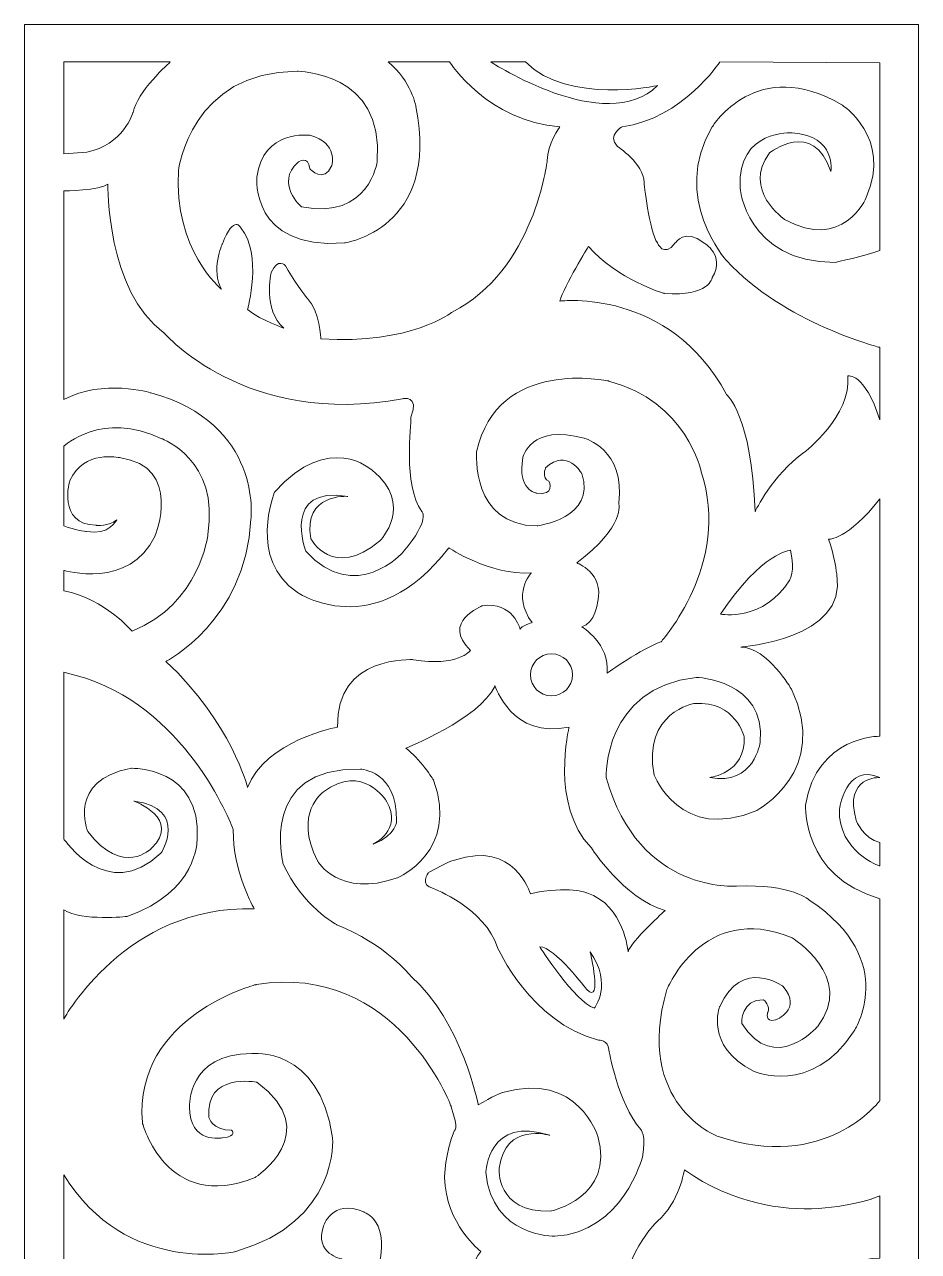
# Model space of a CAD drawing. Header units: centimetres. Extents: x -27.6 to -17.7, y -1.7 to 9.5.
# Drawn here: x -22.41 to -17.7, y 3.05 to 9.5 of the extents above; entities that cross this region are included whole.
import ezdxf

# ---------------------------------------------------------------- set-up
doc = ezdxf.new("R2010")
doc.units = ezdxf.units.CM
doc.header["$MEASUREMENT"] = 0
doc.layers.add('layer 1', color=7, linetype='Continuous')

msp = doc.modelspace()

# ---------------------------------------------------------------- linework, layer by layer
at = {"layer": 'layer 1', "color": 7, "lineweight": 9}
for points, knots in [([(-22.40788, 9.5), (-22.40788, 9.5), (-17.70496, 9.5), (-17.70496, 9.5), (-17.70496, 9.5), (-17.70496, 9.5), (-17.70496, -1.68192), (-17.70496, -1.68192), (-17.70496, -1.68192), (-17.70496, -1.68192), (-17.74603, -1.68192), (-17.74603, -1.68192), (-17.74603, -1.68192), (-17.74603, -1.68192), (-17.90868, -1.68192), (-17.90868, -1.68192), (-17.90868, -1.68192), (-17.90868, -1.68192), (-20.8532, -1.68192), (-20.8532, -1.68192), (-20.8532, -1.68192), (-20.8532, -1.68192), (-22.31623, -1.68192), (-22.31623, -1.68192), (-22.31623, -1.68192), (-22.31623, -1.68192), (-22.40788, -1.68192), (-22.40788, -1.68192), (-22.40788, -1.68192), (-22.40788, -1.68192), (-22.40788, 9.5), (-22.40788, 9.5)], [0, 0, 0, 0, 0.1111111, 0.1111111, 0.1111111, 0.1111111, 0.2222222, 0.2222222, 0.2222222, 0.2222222, 0.3333333, 0.3333333, 0.3333333, 0.3333333, 0.4444444, 0.4444444, 0.4444444, 0.4444444, 0.5555556, 0.5555556, 0.5555556, 0.5555556, 0.6666667, 0.6666667, 0.6666667, 0.6666667, 0.7777778, 0.7777778, 0.7777778, 0.7777778, 1, 1, 1, 1]), ([(-22.20152, 9.30294), (-22.20152, 9.30294), (-22.20152, 9.30294), (-22.20152, 9.30294), (-22.20152, 9.30294), (-22.20152, 9.30294), (-21.64177, 9.30294), (-21.64177, 9.30294), (-21.64177, 9.30294), (-21.64177, 9.30294), (-21.8189, 9.14352), (-21.83662, 9.03724), (-21.83662, 9.03724), (-21.83662, 9.03724), (-21.88976, 8.86453), (-22.08017, 8.82911), (-22.08017, 8.82911), (-22.08017, 8.82911), (-22.20152, 8.82025), (-22.20152, 8.82025), (-22.20152, 8.82025), (-22.20152, 8.82025), (-22.20152, 9.30294), (-22.20152, 9.30294)], [0, 0, 0, 0, 0.1428571, 0.1428571, 0.1428571, 0.1428571, 0.2857143, 0.2857143, 0.2857143, 0.2857143, 0.4285714, 0.4285714, 0.4285714, 0.4285714, 0.5714286, 0.5714286, 0.5714286, 0.5714286, 0.7142857, 0.7142857, 0.7142857, 0.7142857, 1, 1, 1, 1]), ([(-20.17156, 9.30294), (-20.17156, 9.30294), (-20.17156, 9.30294), (-20.17156, 9.30294), (-20.17156, 9.30294), (-20.17156, 9.30294), (-19.96786, 8.98853), (-19.59145, 8.96196), (-19.59145, 8.96196), (-19.59145, 8.96196), (-19.65787, 8.86897), (-19.65787, 8.78481), (-19.65787, 8.78481), (-19.65787, 8.78481), (-19.72429, 8.20471), (-20.15827, 7.98772), (-20.15827, 7.98772), (-20.15827, 7.98772), (-20.37526, 7.81502), (-20.8491, 7.84601), (-20.8491, 7.84601), (-20.8491, 7.84601), (-20.85352, 7.99215), (-20.91995, 8.05857), (-20.91995, 8.05857), (-20.91995, 8.05857), (-21.00408, 8.16928), (-21.0351, 8.23127), (-21.0351, 8.23127), (-21.0351, 8.23127), (-21.07494, 8.27556), (-21.11038, 8.19586), (-21.11038, 8.19586), (-21.11038, 8.19586), (-21.15465, 7.99658), (-21.04394, 7.90357), (-21.04394, 7.90357), (-21.04394, 7.90357), (-21.15465, 7.939), (-21.23436, 8.00101), (-21.23436, 8.00101), (-21.23436, 8.00101), (-21.15465, 8.29328), (-21.26979, 8.43055), (-21.26979, 8.43055), (-21.26979, 8.43055), (-21.30521, 8.50584), (-21.36722, 8.34643), (-21.36722, 8.34643), (-21.36722, 8.34643), (-21.42921, 8.20471), (-21.37163, 8.10729), (-21.37163, 8.10729), (-21.37163, 8.10729), (-21.62406, 8.31098), (-21.59748, 8.73612), (-21.59748, 8.73612), (-21.59748, 8.73612), (-21.53106, 9.25422), (-20.97309, 9.25422), (-20.97309, 9.25422), (-20.97309, 9.25422), (-20.51255, 9.25422), (-20.5524, 8.7804), (-20.5524, 8.7804), (-20.5524, 8.7804), (-20.59224, 8.47041), (-20.95095, 8.54126), (-20.95095, 8.54126), (-20.95095, 8.54126), (-21.09266, 8.66526), (-20.96865, 8.77597), (-20.96865, 8.77597), (-20.96865, 8.77597), (-20.91552, 8.81583), (-20.90667, 8.74055), (-20.90667, 8.74055), (-20.90667, 8.74055), (-20.83138, 8.66083), (-20.79152, 8.75825), (-20.79152, 8.75825), (-20.79152, 8.75825), (-20.7561, 8.87782), (-20.90667, 8.91768), (-20.90667, 8.91768), (-20.90667, 8.91768), (-21.15465, 8.94867), (-21.18564, 8.69626), (-21.18564, 8.69626), (-21.18564, 8.69626), (-21.22109, 8.31541), (-20.7251, 8.35084), (-20.7251, 8.35084), (-20.7251, 8.35084), (-20.22026, 8.42169), (-20.34869, 9.06824), (-20.34869, 9.06824), (-20.34869, 9.06824), (-20.37083, 9.20108), (-20.49483, 9.30294), (-20.49483, 9.30294), (-20.49483, 9.30294), (-20.17156, 9.30294), (-20.17156, 9.30294)], [0, 0, 0, 0, 0.037037, 0.037037, 0.037037, 0.037037, 0.0740741, 0.0740741, 0.0740741, 0.0740741, 0.1111111, 0.1111111, 0.1111111, 0.1111111, 0.1481481, 0.1481481, 0.1481481, 0.1481481, 0.1851852, 0.1851852, 0.1851852, 0.1851852, 0.2222222, 0.2222222, 0.2222222, 0.2222222, 0.2592593, 0.2592593, 0.2592593, 0.2592593, 0.2962963, 0.2962963, 0.2962963, 0.2962963, 0.3333333, 0.3333333, 0.3333333, 0.3333333, 0.3703704, 0.3703704, 0.3703704, 0.3703704, 0.4074074, 0.4074074, 0.4074074, 0.4074074, 0.4444444, 0.4444444, 0.4444444, 0.4444444, 0.4814815, 0.4814815, 0.4814815, 0.4814815, 0.5185185, 0.5185185, 0.5185185, 0.5185185, 0.5555556, 0.5555556, 0.5555556, 0.5555556, 0.5925926, 0.5925926, 0.5925926, 0.5925926, 0.6296296, 0.6296296, 0.6296296, 0.6296296, 0.6666667, 0.6666667, 0.6666667, 0.6666667, 0.7037037, 0.7037037, 0.7037037, 0.7037037, 0.7407407, 0.7407407, 0.7407407, 0.7407407, 0.7777778, 0.7777778, 0.7777778, 0.7777778, 0.8148148, 0.8148148, 0.8148148, 0.8148148, 0.8518519, 0.8518519, 0.8518519, 0.8518519, 0.8888889, 0.8888889, 0.8888889, 0.8888889, 0.9259259, 0.9259259, 0.9259259, 0.9259259, 1, 1, 1, 1]), ([(-19.95457, 9.30294), (-19.95457, 9.30294), (-19.95457, 9.30294), (-19.95457, 9.30294), (-19.95457, 9.30294), (-19.95457, 9.30294), (-19.35231, 8.90882), (-19.07776, 9.17894), (-19.07776, 9.17894), (-19.07776, 9.17894), (-19.54273, 9.07708), (-19.77301, 9.30294), (-19.77301, 9.30294), (-19.77301, 9.30294), (-19.95457, 9.30294), (-19.95457, 9.30294)], [0, 0, 0, 0, 0.2, 0.2, 0.2, 0.2, 0.4, 0.4, 0.4, 0.4, 0.6, 0.6, 0.6, 0.6, 1, 1, 1, 1]), ([(-19.59145, 8.04529), (-19.59145, 8.04529), (-19.59145, 8.04529), (-19.59145, 8.04529), (-19.59145, 8.04529), (-19.59145, 8.04529), (-19.01576, 8.11615), (-18.71465, 7.55374), (-18.71465, 7.55374), (-18.71465, 7.55374), (-18.58179, 7.44303), (-18.56409, 6.93821), (-18.56409, 6.93821), (-18.56409, 6.93821), (-18.47108, 7.13304), (-18.30722, 7.24818), (-18.30722, 7.24818), (-18.30722, 7.24818), (-18.05481, 7.44303), (-18.07697, 7.65116), (-18.07697, 7.65116), (-18.07697, 7.65116), (-17.98839, 7.67331), (-17.90868, 7.4209), (-17.90868, 7.4209), (-17.90868, 7.4209), (-17.90868, 7.80173), (-17.90868, 7.80173), (-17.90868, 7.80173), (-17.90868, 7.80173), (-18.41352, 7.93016), (-18.71465, 8.25785), (-18.71465, 8.25785), (-18.71465, 8.25785), (-19.01133, 8.58998), (-18.78993, 8.96196), (-18.78993, 8.96196), (-18.78993, 8.96196), (-18.55523, 9.34279), (-18.10796, 9.07708), (-18.10796, 9.07708), (-18.10796, 9.07708), (-17.84226, 8.90882), (-17.97953, 8.58998), (-17.97953, 8.58998), (-17.97953, 8.58998), (-18.10353, 8.30212), (-18.40909, 8.47484), (-18.40909, 8.47484), (-18.40909, 8.47484), (-18.63494, 8.62983), (-18.4888, 8.82467), (-18.4888, 8.82467), (-18.4888, 8.82467), (-18.25852, 9.00624), (-18.16552, 8.72725), (-18.16552, 8.72725), (-18.16552, 8.72725), (-18.13452, 8.91325), (-18.36923, 8.93096), (-18.36923, 8.93096), (-18.36923, 8.93096), (-18.65707, 8.94867), (-18.64379, 8.64311), (-18.64379, 8.64311), (-18.64379, 8.64311), (-18.61279, 8.24899), (-18.14339, 8.24899), (-18.14339, 8.24899), (-18.14339, 8.24899), (-17.97953, 8.28442), (-17.90868, 8.31098), (-17.90868, 8.31098), (-17.90868, 8.31098), (-17.90868, 9.29851), (-17.90868, 9.29851), (-17.90868, 9.29851), (-17.90868, 9.29851), (-18.75006, 9.30294), (-18.75006, 9.30294), (-18.75006, 9.30294), (-18.75006, 9.30294), (-18.94491, 9.00624), (-19.26375, 8.96196), (-19.26375, 8.96196), (-19.26375, 8.96196), (-19.34346, 8.91768), (-19.29032, 8.86011), (-19.29032, 8.86011), (-19.29032, 8.86011), (-19.14861, 8.76711), (-19.14861, 8.66969), (-19.14861, 8.66969), (-19.14861, 8.66969), (-19.12204, 8.41285), (-19.07776, 8.35084), (-19.07776, 8.35084), (-19.07776, 8.35084), (-19.04677, 8.27113), (-18.98477, 8.35084), (-18.98477, 8.35084), (-18.98477, 8.35084), (-18.93163, 8.43055), (-18.8342, 8.35084), (-18.8342, 8.35084), (-18.8342, 8.35084), (-18.71906, 8.28885), (-18.78993, 8.16928), (-18.78993, 8.16928), (-18.78993, 8.16928), (-18.80321, 8.06743), (-19.04234, 8.08515), (-19.04234, 8.08515), (-19.04234, 8.08515), (-19.29475, 8.16042), (-19.44089, 8.33314), (-19.44089, 8.33314), (-19.44089, 8.33314), (-19.5693, 8.12499), (-19.59145, 8.04529)], [0, 0, 0, 0, 0.0322581, 0.0322581, 0.0322581, 0.0322581, 0.0645161, 0.0645161, 0.0645161, 0.0645161, 0.0967742, 0.0967742, 0.0967742, 0.0967742, 0.1290323, 0.1290323, 0.1290323, 0.1290323, 0.1612903, 0.1612903, 0.1612903, 0.1612903, 0.1935484, 0.1935484, 0.1935484, 0.1935484, 0.2258065, 0.2258065, 0.2258065, 0.2258065, 0.2580645, 0.2580645, 0.2580645, 0.2580645, 0.2903226, 0.2903226, 0.2903226, 0.2903226, 0.3225806, 0.3225806, 0.3225806, 0.3225806, 0.3548387, 0.3548387, 0.3548387, 0.3548387, 0.3870968, 0.3870968, 0.3870968, 0.3870968, 0.4193548, 0.4193548, 0.4193548, 0.4193548, 0.4516129, 0.4516129, 0.4516129, 0.4516129, 0.483871, 0.483871, 0.483871, 0.483871, 0.516129, 0.516129, 0.516129, 0.516129, 0.5483871, 0.5483871, 0.5483871, 0.5483871, 0.5806452, 0.5806452, 0.5806452, 0.5806452, 0.6129032, 0.6129032, 0.6129032, 0.6129032, 0.6451613, 0.6451613, 0.6451613, 0.6451613, 0.6774194, 0.6774194, 0.6774194, 0.6774194, 0.7096774, 0.7096774, 0.7096774, 0.7096774, 0.7419355, 0.7419355, 0.7419355, 0.7419355, 0.7741935, 0.7741935, 0.7741935, 0.7741935, 0.8064516, 0.8064516, 0.8064516, 0.8064516, 0.8387097, 0.8387097, 0.8387097, 0.8387097, 0.8709677, 0.8709677, 0.8709677, 0.8709677, 0.9032258, 0.9032258, 0.9032258, 0.9032258, 0.9354839, 0.9354839, 0.9354839, 0.9354839, 1, 1, 1, 1]), ([(-22.20152, 8.6254), (-22.20152, 8.6254), (-22.20152, 8.6254), (-22.20152, 8.6254), (-22.20152, 8.6254), (-22.20152, 8.6254), (-22.00932, 8.6254), (-21.96947, 8.66083), (-21.96947, 8.66083), (-21.96947, 8.66083), (-21.97833, 8.09843), (-21.67276, 7.87701), (-21.67276, 7.87701), (-21.67276, 7.87701), (-21.24322, 7.37659), (-20.41954, 7.53159), (-20.41954, 7.53159), (-20.41954, 7.53159), (-20.32656, 7.55374), (-20.37526, 7.43417), (-20.37526, 7.43417), (-20.37083, 7.39432), (-20.41954, 7.07991), (-20.31769, 6.93821), (-20.31769, 6.93821), (-20.31769, 6.93821), (-20.26898, 6.90276), (-20.41511, 6.72563), (-20.41511, 6.72563), (-20.41511, 6.72563), (-20.66754, 6.44223), (-20.92882, 6.73006), (-20.92882, 6.73006), (-20.92882, 6.73006), (-21.05723, 7.07548), (-20.70738, 7.01792), (-20.70738, 7.01792), (-20.70738, 7.01792), (-20.94209, 7.03562), (-20.90224, 6.7965), (-20.90224, 6.7965), (-20.90224, 6.7965), (-20.78709, 6.57507), (-20.53911, 6.78321), (-20.53911, 6.78321), (-20.53911, 6.78321), (-20.35312, 6.97362), (-20.57897, 7.15519), (-20.57897, 7.15519), (-20.57897, 7.15519), (-20.80482, 7.36332), (-21.09266, 7.04006), (-21.09266, 7.04006), (-21.09266, 7.04006), (-21.23436, 6.68578), (-20.97309, 6.51308), (-20.97309, 6.51308), (-20.97309, 6.51308), (-20.56568, 6.2341), (-20.17599, 6.74779), (-20.17599, 6.74779), (-20.17599, 6.74779), (-19.959, 6.60164), (-19.74202, 6.61493), (-19.74202, 6.61493), (-19.74202, 6.61493), (-19.8483, 6.50422), (-19.73758, 6.35366), (-19.73758, 6.35366), (-19.73758, 6.35366), (-19.79958, 6.33595), (-19.79958, 6.31823), (-19.79958, 6.31823), (-19.79958, 6.31823), (-19.83943, 6.46879), (-19.99886, 6.44223), (-19.99886, 6.44223), (-19.99886, 6.44223), (-20.22026, 6.35809), (-20.06085, 6.20752), (-20.06085, 6.20752), (-20.06085, 6.20752), (-20.1317, 6.11896), (-20.36198, 6.15881), (-20.36198, 6.15881), (-20.36198, 6.15881), (-20.77382, 6.18538), (-20.76053, 5.80455), (-20.76053, 5.80455), (-20.76053, 5.80455), (-21.14137, 5.7337), (-21.23436, 5.4857), (-21.23436, 5.4857), (-21.23436, 5.4857), (-21.3185, 5.82668), (-21.66392, 6.14996), (-21.66392, 6.14996), (-21.66392, 6.14996), (-21.24322, 6.36251), (-21.21666, 6.89835), (-21.21666, 6.89835), (-21.21666, 6.89835), (-21.15465, 7.40318), (-21.74363, 7.5626), (-21.74363, 7.5626), (-21.74363, 7.5626), (-21.99515, 7.63789), (-22.20152, 7.52716), (-22.20152, 7.52716), (-22.20152, 7.52716), (-22.20152, 8.6254), (-22.20152, 8.6254)], [0, 0, 0, 0, 0.0344828, 0.0344828, 0.0344828, 0.0344828, 0.0689655, 0.0689655, 0.0689655, 0.0689655, 0.1034483, 0.1034483, 0.1034483, 0.1034483, 0.137931, 0.137931, 0.137931, 0.137931, 0.1724138, 0.1724138, 0.1724138, 0.1724138, 0.2068966, 0.2068966, 0.2068966, 0.2068966, 0.2413793, 0.2413793, 0.2413793, 0.2413793, 0.2758621, 0.2758621, 0.2758621, 0.2758621, 0.3103448, 0.3103448, 0.3103448, 0.3103448, 0.3448276, 0.3448276, 0.3448276, 0.3448276, 0.3793103, 0.3793103, 0.3793103, 0.3793103, 0.4137931, 0.4137931, 0.4137931, 0.4137931, 0.4482759, 0.4482759, 0.4482759, 0.4482759, 0.4827586, 0.4827586, 0.4827586, 0.4827586, 0.5172414, 0.5172414, 0.5172414, 0.5172414, 0.5517241, 0.5517241, 0.5517241, 0.5517241, 0.5862069, 0.5862069, 0.5862069, 0.5862069, 0.6206897, 0.6206897, 0.6206897, 0.6206897, 0.6551724, 0.6551724, 0.6551724, 0.6551724, 0.6896552, 0.6896552, 0.6896552, 0.6896552, 0.7241379, 0.7241379, 0.7241379, 0.7241379, 0.7586207, 0.7586207, 0.7586207, 0.7586207, 0.7931034, 0.7931034, 0.7931034, 0.7931034, 0.8275862, 0.8275862, 0.8275862, 0.8275862, 0.862069, 0.862069, 0.862069, 0.862069, 0.8965517, 0.8965517, 0.8965517, 0.8965517, 0.9310345, 0.9310345, 0.9310345, 0.9310345, 1, 1, 1, 1]), ([(-19.47631, 6.33152), (-19.47631, 6.33152), (-19.47631, 6.33152), (-19.47631, 6.33152), (-19.47631, 6.33152), (-19.47631, 6.33152), (-19.32574, 6.24295), (-19.34346, 6.08796), (-19.34346, 6.08796), (-19.34346, 6.08796), (-19.15747, 6.22081), (-19.06005, 6.25181), (-19.06005, 6.25181), (-19.06005, 6.25181), (-18.68807, 6.66364), (-18.84749, 7.14634), (-18.84749, 7.14634), (-18.84749, 7.14634), (-18.92277, 7.51832), (-19.33461, 7.6246), (-19.33461, 7.6246), (-19.33461, 7.6246), (-19.91915, 7.75303), (-20.02985, 7.25261), (-20.02985, 7.25261), (-20.02985, 7.25261), (-20.06085, 6.86291), (-19.71102, 6.86291), (-19.71102, 6.86291), (-19.71102, 6.86291), (-19.3966, 6.90276), (-19.47631, 7.13747), (-19.47631, 7.13747), (-19.47631, 7.13747), (-19.55159, 7.27475), (-19.66673, 7.16847), (-19.66673, 7.16847), (-19.66673, 7.16847), (-19.68887, 7.11532), (-19.64901, 7.09762), (-19.64901, 7.09762), (-19.64901, 7.09762), (-19.61359, 7.01792), (-19.71543, 7.03562), (-19.71543, 7.03562), (-19.71543, 7.03562), (-19.8173, 7.04892), (-19.7863, 7.22162), (-19.7863, 7.22162), (-19.7863, 7.22162), (-19.74645, 7.40318), (-19.46302, 7.32347), (-19.46302, 7.32347), (-19.46302, 7.32347), (-19.24604, 7.2659), (-19.28146, 6.98248), (-19.28146, 6.98248), (-19.28146, 6.98248), (-19.24604, 6.85849), (-19.50288, 6.66807), (-19.50288, 6.66807), (-19.50288, 6.66807), (-19.35674, 6.61493), (-19.39217, 6.46436), (-19.39217, 6.46436), (-19.39217, 6.46436), (-19.40546, 6.34923), (-19.47631, 6.33152)], [0, 0, 0, 0, 0.0555556, 0.0555556, 0.0555556, 0.0555556, 0.1111111, 0.1111111, 0.1111111, 0.1111111, 0.1666667, 0.1666667, 0.1666667, 0.1666667, 0.2222222, 0.2222222, 0.2222222, 0.2222222, 0.2777778, 0.2777778, 0.2777778, 0.2777778, 0.3333333, 0.3333333, 0.3333333, 0.3333333, 0.3888889, 0.3888889, 0.3888889, 0.3888889, 0.4444444, 0.4444444, 0.4444444, 0.4444444, 0.5, 0.5, 0.5, 0.5, 0.5555556, 0.5555556, 0.5555556, 0.5555556, 0.6111111, 0.6111111, 0.6111111, 0.6111111, 0.6666667, 0.6666667, 0.6666667, 0.6666667, 0.7222222, 0.7222222, 0.7222222, 0.7222222, 0.7777778, 0.7777778, 0.7777778, 0.7777778, 0.8333333, 0.8333333, 0.8333333, 0.8333333, 0.8888889, 0.8888889, 0.8888889, 0.8888889, 1, 1, 1, 1]), ([(-22.20152, 6.62821), (-22.20152, 6.62821), (-22.20152, 6.62821), (-22.20152, 6.62821), (-22.20152, 6.62821), (-22.20152, 6.62821), (-21.85433, 6.52637), (-21.72148, 6.80978), (-21.72148, 6.80978), (-21.72148, 6.80978), (-21.57092, 7.1729), (-21.90747, 7.22162), (-21.90747, 7.22162), (-21.90747, 7.22162), (-22.09524, 7.26413), (-22.16963, 7.10205), (-22.16963, 7.10205), (-22.16963, 7.10205), (-22.23871, 6.87088), (-22.03147, 6.86558), (-22.03147, 6.86558), (-22.03147, 6.86558), (-21.96504, 6.85761), (-21.92253, 6.8948), (-21.92253, 6.8948), (-21.92253, 6.8948), (-21.96104, 6.80978), (-22.08128, 6.83303), (-22.08128, 6.83303), (-22.08128, 6.83303), (-22.159, 6.843), (-22.20152, 6.86291), (-22.20152, 6.86291), (-22.20152, 6.86291), (-22.20152, 7.28138), (-22.20152, 7.28138), (-22.20152, 7.28138), (-22.20152, 7.28138), (-22.00157, 7.47071), (-21.68606, 7.32126), (-21.68606, 7.32126), (-21.68606, 7.32126), (-21.3805, 7.21164), (-21.4436, 6.81641), (-21.4436, 6.81641), (-21.4436, 6.81641), (-21.48279, 6.4544), (-21.84216, 6.30827), (-21.84216, 6.30827), (-21.84216, 6.30827), (-21.98298, 6.47765), (-22.20152, 6.52083), (-22.20152, 6.52083), (-22.20152, 6.52083), (-22.20152, 6.62821), (-22.20152, 6.62821)], [0, 0, 0, 0, 0.0666667, 0.0666667, 0.0666667, 0.0666667, 0.1333333, 0.1333333, 0.1333333, 0.1333333, 0.2, 0.2, 0.2, 0.2, 0.2666667, 0.2666667, 0.2666667, 0.2666667, 0.3333333, 0.3333333, 0.3333333, 0.3333333, 0.4, 0.4, 0.4, 0.4, 0.4666667, 0.4666667, 0.4666667, 0.4666667, 0.5333333, 0.5333333, 0.5333333, 0.5333333, 0.6, 0.6, 0.6, 0.6, 0.6666667, 0.6666667, 0.6666667, 0.6666667, 0.7333333, 0.7333333, 0.7333333, 0.7333333, 0.8, 0.8, 0.8, 0.8, 0.8666667, 0.8666667, 0.8666667, 0.8666667, 1, 1, 1, 1]), ([(-17.90868, 3.83835), (-17.90868, 3.83835), (-17.90868, 3.83835), (-17.90868, 3.83835), (-17.90868, 3.83835), (-17.90868, 3.83835), (-18.19652, 3.45753), (-18.76335, 3.65236), (-18.76335, 3.65236), (-18.76335, 3.65236), (-19.20175, 3.82065), (-19.02905, 4.42289), (-19.02905, 4.42289), (-19.02905, 4.42289), (-18.83863, 4.88788), (-18.37366, 4.69746), (-18.37366, 4.69746), (-18.37366, 4.69746), (-18.03268, 4.49376), (-18.23637, 4.22806), (-18.23637, 4.22806), (-18.23637, 4.22806), (-18.46222, 3.97121), (-18.63494, 4.24576), (-18.63494, 4.24576), (-18.63494, 4.24576), (-18.63935, 4.37419), (-18.5198, 4.36976), (-18.5198, 4.36976), (-18.5198, 4.36976), (-18.47994, 4.33434), (-18.49765, 4.30334), (-18.49765, 4.30334), (-18.49765, 4.30334), (-18.51537, 4.25019), (-18.45779, 4.26349), (-18.45779, 4.26349), (-18.45779, 4.26349), (-18.31167, 4.31662), (-18.41795, 4.44062), (-18.41795, 4.44062), (-18.41795, 4.44062), (-18.63494, 4.59561), (-18.75006, 4.33434), (-18.75006, 4.33434), (-18.75006, 4.33434), (-18.8342, 4.13063), (-18.57293, 3.99335), (-18.57293, 3.99335), (-18.57293, 3.99335), (-18.26737, 3.86051), (-18.04597, 4.20148), (-18.04597, 4.20148), (-18.04597, 4.20148), (-17.79797, 4.57348), (-18.27623, 4.89231), (-18.27623, 4.89231), (-18.27623, 4.89231), (-18.37366, 4.98087), (-18.6615, 4.9676), (-18.6615, 4.9676), (-18.6615, 4.9676), (-19.17518, 4.92331), (-19.34789, 5.53884), (-19.34789, 5.53884), (-19.34789, 5.53884), (-19.3656, 6.00824), (-18.87406, 6.06582), (-18.87406, 6.06582), (-18.87406, 6.06582), (-18.50651, 6.05253), (-18.5375, 5.72484), (-18.5375, 5.72484), (-18.5375, 5.72484), (-18.5685, 5.49456), (-18.80321, 5.53884), (-18.80321, 5.53884), (-18.80321, 5.53884), (-18.61279, 5.56099), (-18.62165, 5.75142), (-18.62165, 5.75142), (-18.62165, 5.75142), (-18.66593, 5.94183), (-18.88292, 5.92855), (-18.88292, 5.92855), (-18.88292, 5.92855), (-19.15747, 5.88426), (-19.09548, 5.55214), (-19.09548, 5.55214), (-19.09548, 5.55214), (-18.9582, 5.19344), (-18.55523, 5.36614), (-18.55523, 5.36614), (-18.55523, 5.36614), (-18.16552, 5.57427), (-18.37366, 6.00383), (-18.37366, 6.00383), (-18.37366, 6.00383), (-18.49765, 6.22081), (-18.63935, 6.22524), (-18.63935, 6.22524), (-18.63935, 6.22524), (-18.07697, 6.26509), (-18.13452, 6.60608), (-18.13452, 6.60608), (-18.13452, 6.60608), (-18.14782, 6.7212), (-18.17881, 6.79206), (-18.17881, 6.79206), (-18.17881, 6.79206), (-18.07697, 6.78764), (-17.90868, 7.00461), (-17.90868, 7.00461), (-17.90868, 7.00461), (-17.90868, 5.75583), (-17.90868, 5.75583), (-17.90868, 5.75583), (-17.90868, 5.75583), (-18.2408, 5.76026), (-18.29838, 5.39271), (-18.29838, 5.39271), (-18.29838, 5.39271), (-18.32052, 5.02073), (-17.90868, 4.90117), (-17.90868, 4.90117), (-17.90868, 4.90117), (-17.90868, 3.83835), (-17.90868, 3.83835)], [0, 0, 0, 0, 0.030303, 0.030303, 0.030303, 0.030303, 0.0606061, 0.0606061, 0.0606061, 0.0606061, 0.0909091, 0.0909091, 0.0909091, 0.0909091, 0.1212121, 0.1212121, 0.1212121, 0.1212121, 0.1515152, 0.1515152, 0.1515152, 0.1515152, 0.1818182, 0.1818182, 0.1818182, 0.1818182, 0.2121212, 0.2121212, 0.2121212, 0.2121212, 0.2424242, 0.2424242, 0.2424242, 0.2424242, 0.2727273, 0.2727273, 0.2727273, 0.2727273, 0.3030303, 0.3030303, 0.3030303, 0.3030303, 0.3333333, 0.3333333, 0.3333333, 0.3333333, 0.3636364, 0.3636364, 0.3636364, 0.3636364, 0.3939394, 0.3939394, 0.3939394, 0.3939394, 0.4242424, 0.4242424, 0.4242424, 0.4242424, 0.4545455, 0.4545455, 0.4545455, 0.4545455, 0.4848485, 0.4848485, 0.4848485, 0.4848485, 0.5151515, 0.5151515, 0.5151515, 0.5151515, 0.5454545, 0.5454545, 0.5454545, 0.5454545, 0.5757576, 0.5757576, 0.5757576, 0.5757576, 0.6060606, 0.6060606, 0.6060606, 0.6060606, 0.6363636, 0.6363636, 0.6363636, 0.6363636, 0.6666667, 0.6666667, 0.6666667, 0.6666667, 0.6969697, 0.6969697, 0.6969697, 0.6969697, 0.7272727, 0.7272727, 0.7272727, 0.7272727, 0.7575758, 0.7575758, 0.7575758, 0.7575758, 0.7878788, 0.7878788, 0.7878788, 0.7878788, 0.8181818, 0.8181818, 0.8181818, 0.8181818, 0.8484848, 0.8484848, 0.8484848, 0.8484848, 0.8787879, 0.8787879, 0.8787879, 0.8787879, 0.9090909, 0.9090909, 0.9090909, 0.9090909, 0.9393939, 0.9393939, 0.9393939, 0.9393939, 1, 1, 1, 1]), ([(-18.74564, 6.39794), (-18.74564, 6.39794), (-18.74564, 6.39794), (-18.74564, 6.39794), (-18.74564, 6.39794), (-18.74564, 6.39794), (-18.51537, 6.35809), (-18.38253, 6.5795), (-18.38253, 6.5795), (-18.38253, 6.5795), (-18.35151, 6.61936), (-18.37808, 6.7345), (-18.37808, 6.7345), (-18.37808, 6.7345), (-18.52864, 6.72563), (-18.74564, 6.39794)], [0, 0, 0, 0, 0.2, 0.2, 0.2, 0.2, 0.4, 0.4, 0.4, 0.4, 0.6, 0.6, 0.6, 0.6, 1, 1, 1, 1]), ([(-19.74645, 6.07911), (-19.74645, 6.07911), (-19.74645, 6.07911), (-19.74645, 6.07911), (-19.74645, 6.07911), (-19.74645, 6.14024), (-19.69687, 6.18981), (-19.63572, 6.18981), (-19.63572, 6.18981), (-19.57459, 6.18981), (-19.52502, 6.14024), (-19.52502, 6.07911), (-19.52502, 6.07911), (-19.52502, 6.01796), (-19.57459, 5.9684), (-19.63572, 5.9684), (-19.63572, 5.9684), (-19.69687, 5.9684), (-19.74645, 6.01796), (-19.74645, 6.07911)], [0, 0, 0, 0, 0.1666667, 0.1666667, 0.1666667, 0.1666667, 0.3333333, 0.3333333, 0.3333333, 0.3333333, 0.5, 0.5, 0.5, 0.5, 0.6666667, 0.6666667, 0.6666667, 0.6666667, 1, 1, 1, 1]), ([(-22.20152, 4.2679), (-22.20152, 4.2679), (-22.20152, 4.2679), (-22.20152, 4.2679), (-22.20152, 4.2679), (-22.20152, 4.2679), (-21.87648, 4.87016), (-21.19893, 4.84803), (-21.19893, 4.84803), (-21.19893, 4.84803), (-21.31407, 5.04731), (-21.30964, 5.26429), (-21.30964, 5.26429), (-21.30964, 5.26429), (-21.53106, 5.8754), (-22.0846, 6.06139), (-22.0846, 6.06139), (-22.0846, 6.06139), (-22.20152, 6.09239), (-22.20152, 6.09239), (-22.20152, 6.09239), (-22.20152, 6.09239), (-22.20152, 5.21558), (-22.20152, 5.21558), (-22.20152, 5.21558), (-22.20152, 5.21558), (-21.9739, 4.87459), (-21.69049, 5.1403), (-21.69049, 5.1403), (-21.69049, 5.1403), (-21.53992, 5.37501), (-21.83219, 5.41486), (-21.83219, 5.41486), (-21.83219, 5.41486), (-21.57978, 5.32186), (-21.73919, 5.16688), (-21.73919, 5.16688), (-21.73919, 5.16688), (-21.88976, 5.01188), (-22.07575, 5.25543), (-22.07575, 5.25543), (-22.07575, 5.25543), (-22.18646, 5.52555), (-21.84548, 5.58756), (-21.84548, 5.58756), (-21.84548, 5.58756), (-21.4735, 5.59642), (-21.50006, 5.21115), (-21.50006, 5.21115), (-21.50006, 5.21115), (-21.49563, 4.9366), (-21.86762, 4.80817), (-21.86762, 4.80817), (-21.86762, 4.80817), (-22.10586, 4.78159), (-22.20152, 4.8436), (-22.20152, 4.8436), (-22.20152, 4.8436), (-22.20152, 4.2679), (-22.20152, 4.2679)], [0, 0, 0, 0, 0.0625, 0.0625, 0.0625, 0.0625, 0.125, 0.125, 0.125, 0.125, 0.1875, 0.1875, 0.1875, 0.1875, 0.25, 0.25, 0.25, 0.25, 0.3125, 0.3125, 0.3125, 0.3125, 0.375, 0.375, 0.375, 0.375, 0.4375, 0.4375, 0.4375, 0.4375, 0.5, 0.5, 0.5, 0.5, 0.5625, 0.5625, 0.5625, 0.5625, 0.625, 0.625, 0.625, 0.625, 0.6875, 0.6875, 0.6875, 0.6875, 0.75, 0.75, 0.75, 0.75, 0.8125, 0.8125, 0.8125, 0.8125, 0.875, 0.875, 0.875, 0.875, 1, 1, 1, 1]), ([(-21.04837, 5.08716), (-21.04837, 5.08716), (-21.04837, 5.08716), (-21.04837, 5.08716), (-21.04837, 5.08716), (-21.04837, 5.08716), (-21.1768, 5.59642), (-20.64096, 5.58313), (-20.64096, 5.58313), (-20.64096, 5.58313), (-20.44612, 5.57427), (-20.45054, 5.313), (-20.45054, 5.313), (-20.45054, 5.313), (-20.44612, 5.23773), (-20.57454, 5.18901), (-20.57454, 5.18901), (-20.57454, 5.18901), (-20.41511, 5.25986), (-20.50369, 5.41486), (-20.50369, 5.41486), (-20.50369, 5.41486), (-20.62769, 5.61856), (-20.83581, 5.46356), (-20.83581, 5.46356), (-20.83581, 5.46356), (-20.99524, 5.35285), (-20.86681, 5.10044), (-20.86681, 5.10044), (-20.86681, 5.10044), (-20.75167, 4.90117), (-20.44612, 5.01188), (-20.44612, 5.01188), (-20.44612, 5.01188), (-20.11841, 5.14916), (-20.2557, 5.52555), (-20.2557, 5.52555), (-20.2557, 5.52555), (-20.33099, 5.64071), (-20.40184, 5.69384), (-20.40184, 5.69384), (-20.40184, 5.69384), (-20.01657, 5.8444), (-19.93244, 6.02154), (-19.93244, 6.02154), (-19.93244, 6.02154), (-19.84387, 5.73813), (-19.54273, 5.80455), (-19.54273, 5.80455), (-19.54273, 5.80455), (-19.64458, 5.39271), (-19.42759, 5.17129), (-19.42759, 5.17129), (-19.42759, 5.17129), (-19.25489, 4.90117), (-19.03791, 4.83917), (-19.03791, 4.83917), (-19.03791, 4.83917), (-19.21947, 4.67532), (-19.23275, 4.62218), (-19.23275, 4.62218), (-19.23275, 4.62218), (-19.25046, 4.86575), (-19.44975, 4.93217), (-19.44975, 4.93217), (-19.44975, 4.93217), (-19.54273, 4.97201), (-19.74645, 4.92774), (-19.74645, 4.92774), (-19.74645, 4.92774), (-19.83057, 5.21115), (-20.14499, 5.10487), (-20.14499, 5.10487), (-20.14499, 5.10487), (-20.17599, 5.10044), (-20.28227, 5.03845), (-20.28227, 5.03845), (-20.28227, 5.03845), (-20.33542, 4.97201), (-20.2557, 4.9543), (-20.2557, 4.9543), (-20.2557, 4.9543), (-19.98557, 4.85246), (-19.91915, 4.64433), (-19.91915, 4.64433), (-19.91915, 4.64433), (-19.74645, 4.25019), (-19.38774, 4.15719), (-19.38774, 4.15719), (-19.38774, 4.15719), (-19.33461, 4.15719), (-19.33461, 4.10849), (-19.33461, 4.10849), (-19.33461, 4.10849), (-19.28589, 3.82506), (-19.16633, 3.68779), (-19.16633, 3.68779), (-19.16633, 3.68779), (-19.13533, 3.66122), (-19.15747, 3.54166), (-19.15747, 3.54166), (-19.15747, 3.54166), (-19.25932, 3.14754), (-19.61802, 3.12539), (-19.61802, 3.12539), (-19.61802, 3.12539), (-19.95014, 3.12096), (-19.98114, 3.46195), (-19.98114, 3.46195), (-19.98114, 3.46195), (-19.96786, 3.76307), (-19.64458, 3.65679), (-19.64458, 3.65679), (-19.64458, 3.65679), (-19.87929, 3.72765), (-19.91028, 3.48409), (-19.91028, 3.48409), (-19.91028, 3.48409), (-19.93244, 3.24939), (-19.64015, 3.25825), (-19.64015, 3.25825), (-19.64015, 3.25825), (-19.29918, 3.3291), (-19.39217, 3.65236), (-19.39217, 3.65236), (-19.39217, 3.65236), (-19.49402, 3.99335), (-19.89258, 3.88264), (-19.89258, 3.88264), (-19.89258, 3.88264), (-19.95014, 3.86051), (-20.021, 3.81622), (-20.021, 3.81622), (-20.021, 3.81622), (-20.10514, 4.25463), (-20.37526, 4.49376), (-20.37526, 4.49376), (-20.37526, 4.49376), (-20.51255, 4.66647), (-20.76496, 4.76388), (-20.76496, 4.76388), (-20.76496, 4.76388), (-20.94652, 4.8613), (-21.04837, 5.08716)], [0, 0, 0, 0, 0.027027, 0.027027, 0.027027, 0.027027, 0.0540541, 0.0540541, 0.0540541, 0.0540541, 0.0810811, 0.0810811, 0.0810811, 0.0810811, 0.1081081, 0.1081081, 0.1081081, 0.1081081, 0.1351351, 0.1351351, 0.1351351, 0.1351351, 0.1621622, 0.1621622, 0.1621622, 0.1621622, 0.1891892, 0.1891892, 0.1891892, 0.1891892, 0.2162162, 0.2162162, 0.2162162, 0.2162162, 0.2432432, 0.2432432, 0.2432432, 0.2432432, 0.2702703, 0.2702703, 0.2702703, 0.2702703, 0.2972973, 0.2972973, 0.2972973, 0.2972973, 0.3243243, 0.3243243, 0.3243243, 0.3243243, 0.3513514, 0.3513514, 0.3513514, 0.3513514, 0.3783784, 0.3783784, 0.3783784, 0.3783784, 0.4054054, 0.4054054, 0.4054054, 0.4054054, 0.4324324, 0.4324324, 0.4324324, 0.4324324, 0.4594595, 0.4594595, 0.4594595, 0.4594595, 0.4864865, 0.4864865, 0.4864865, 0.4864865, 0.5135135, 0.5135135, 0.5135135, 0.5135135, 0.5405405, 0.5405405, 0.5405405, 0.5405405, 0.5675676, 0.5675676, 0.5675676, 0.5675676, 0.5945946, 0.5945946, 0.5945946, 0.5945946, 0.6216216, 0.6216216, 0.6216216, 0.6216216, 0.6486486, 0.6486486, 0.6486486, 0.6486486, 0.6756757, 0.6756757, 0.6756757, 0.6756757, 0.7027027, 0.7027027, 0.7027027, 0.7027027, 0.7297297, 0.7297297, 0.7297297, 0.7297297, 0.7567568, 0.7567568, 0.7567568, 0.7567568, 0.7837838, 0.7837838, 0.7837838, 0.7837838, 0.8108108, 0.8108108, 0.8108108, 0.8108108, 0.8378378, 0.8378378, 0.8378378, 0.8378378, 0.8648649, 0.8648649, 0.8648649, 0.8648649, 0.8918919, 0.8918919, 0.8918919, 0.8918919, 0.9189189, 0.9189189, 0.9189189, 0.9189189, 0.9459459, 0.9459459, 0.9459459, 0.9459459, 1, 1, 1, 1]), ([(-17.90868, 5.53884), (-17.90868, 5.53884), (-17.90868, 5.53884), (-17.90868, 5.53884), (-17.90868, 5.53884), (-17.90868, 5.53884), (-18.0991, 5.54771), (-18.03268, 5.313), (-18.03268, 5.313), (-18.03268, 5.313), (-17.99282, 5.21558), (-17.90868, 5.19788), (-17.90868, 5.19788), (-17.90868, 5.19788), (-17.90868, 5.07387), (-17.90868, 5.07387), (-17.90868, 5.07387), (-17.90868, 5.07387), (-18.12566, 5.14473), (-18.12125, 5.37058), (-18.12125, 5.37058), (-18.12125, 5.37058), (-18.08581, 5.61856), (-17.90868, 5.53884)], [0, 0, 0, 0, 0.1428571, 0.1428571, 0.1428571, 0.1428571, 0.2857143, 0.2857143, 0.2857143, 0.2857143, 0.4285714, 0.4285714, 0.4285714, 0.4285714, 0.5714286, 0.5714286, 0.5714286, 0.5714286, 0.7142857, 0.7142857, 0.7142857, 0.7142857, 1, 1, 1, 1]), ([(-19.69773, 4.64874), (-19.69773, 4.64874), (-19.69773, 4.64874), (-19.69773, 4.64874), (-19.69773, 4.64874), (-19.69773, 4.64874), (-19.51174, 4.35647), (-19.40989, 4.32548), (-19.40989, 4.32548), (-19.40989, 4.32548), (-19.31246, 4.44948), (-19.43202, 4.62218), (-19.43202, 4.62218), (-19.43202, 4.62218), (-19.3656, 4.3432), (-19.44975, 4.42289), (-19.44975, 4.42289), (-19.44975, 4.42289), (-19.61802, 4.64874), (-19.69773, 4.64874)], [0, 0, 0, 0, 0.1666667, 0.1666667, 0.1666667, 0.1666667, 0.3333333, 0.3333333, 0.3333333, 0.3333333, 0.5, 0.5, 0.5, 0.5, 0.6666667, 0.6666667, 0.6666667, 0.6666667, 1, 1, 1, 1]), ([(-22.20152, 2.78442), (-22.20152, 2.78442), (-22.20152, 2.78442), (-22.20152, 2.78442), (-22.20152, 2.78442), (-22.20152, 2.78442), (-22.02261, 3.05011), (-21.73919, 2.9394), (-21.73919, 2.9394), (-21.73919, 2.9394), (-21.43364, 2.84199), (-21.54878, 2.54087), (-21.54878, 2.54087), (-21.54878, 2.54087), (-21.61521, 2.31503), (-21.85876, 2.40358), (-21.85876, 2.40358), (-21.85876, 2.40358), (-22.04475, 2.45673), (-21.99604, 2.66929), (-21.99604, 2.66929), (-21.99604, 2.66929), (-21.88533, 2.82428), (-21.76577, 2.72685), (-21.76577, 2.72685), (-21.76577, 2.72685), (-21.71262, 2.70914), (-21.71262, 2.62943), (-21.71262, 2.62943), (-21.71262, 2.62943), (-21.66392, 2.74014), (-21.8189, 2.78884), (-21.8189, 2.78884), (-21.8189, 2.78884), (-22.03589, 2.84642), (-22.09346, 2.56744), (-22.09346, 2.56744), (-22.09346, 2.56744), (-22.0846, 2.37701), (-21.87205, 2.2796), (-21.87205, 2.2796), (-21.87205, 2.2796), (-21.76577, 2.24415), (-21.66392, 2.24415), (-21.66392, 2.24415), (-21.66392, 2.24415), (-21.46464, 2.43016), (-21.32736, 2.43458), (-21.32736, 2.43458), (-21.32736, 2.43458), (-21.38493, 2.70914), (-21.1945, 2.81099), (-21.1945, 2.81099), (-21.1945, 2.81099), (-21.11922, 2.85971), (-20.98195, 2.88627), (-20.98195, 2.88627), (-20.98195, 2.88627), (-20.77825, 2.91727), (-20.73839, 3.00584), (-20.73839, 3.00584), (-20.73839, 3.00584), (-20.88453, 3.03241), (-20.83581, 3.17854), (-20.83581, 3.17854), (-20.83581, 3.17854), (-20.79152, 3.32467), (-20.62326, 3.25382), (-20.62326, 3.25382), (-20.62326, 3.25382), (-20.47269, 3.20954), (-20.5524, 2.93054), (-20.5524, 2.93054), (-20.5524, 2.93054), (-20.34869, 2.93054), (-20.24684, 2.83756), (-20.24684, 2.83756), (-20.24684, 2.83756), (-20.1317, 2.90841), (-20.05199, 2.89513), (-20.05199, 2.89513), (-20.05199, 2.89513), (-20.05642, 2.99698), (-20.00772, 3.04569), (-20.00772, 3.04569), (-20.00772, 3.04569), (-20.1937, 3.19183), (-20.19813, 3.43538), (-20.19813, 3.43538), (-20.19813, 3.43538), (-20.19813, 3.55938), (-20.14499, 3.68336), (-20.14499, 3.68336), (-20.14499, 3.68336), (-20.12284, 3.67895), (-20.1627, 3.80736), (-20.1627, 3.80736), (-20.1627, 3.80736), (-20.44612, 4.56903), (-21.19007, 4.44948), (-21.19007, 4.44948), (-21.19007, 4.44948), (-21.83219, 4.28562), (-21.78791, 3.72322), (-21.78791, 3.72322), (-21.78791, 3.72322), (-21.66392, 3.24496), (-21.1945, 3.43538), (-21.1945, 3.43538), (-21.1945, 3.43538), (-20.82695, 3.67008), (-21.18564, 3.93579), (-21.18564, 3.93579), (-21.18564, 3.93579), (-21.46021, 3.98892), (-21.43808, 3.7498), (-21.43808, 3.7498), (-21.43808, 3.7498), (-21.42035, 3.68336), (-21.3185, 3.68336), (-21.3185, 3.68336), (-21.3185, 3.68336), (-21.28308, 3.65236), (-21.36722, 3.64351), (-21.36722, 3.64351), (-21.36722, 3.64351), (-21.53992, 3.60808), (-21.53992, 3.80736), (-21.53992, 3.80736), (-21.53992, 3.80736), (-21.55321, 4.08634), (-21.21223, 4.08634), (-21.21223, 4.08634), (-21.21223, 4.08634), (-20.85795, 4.13063), (-20.78709, 3.64351), (-20.78709, 3.64351), (-20.78709, 3.64351), (-20.75167, 3.20068), (-21.29635, 3.04569), (-21.29635, 3.04569), (-21.29635, 3.04569), (-21.87115, 2.91284), (-22.20152, 3.44867), (-22.20152, 3.44867), (-22.20152, 3.44867), (-22.20152, 2.78442), (-22.20152, 2.78442)], [0, 0, 0, 0, 0.0263158, 0.0263158, 0.0263158, 0.0263158, 0.0526316, 0.0526316, 0.0526316, 0.0526316, 0.0789474, 0.0789474, 0.0789474, 0.0789474, 0.1052632, 0.1052632, 0.1052632, 0.1052632, 0.1315789, 0.1315789, 0.1315789, 0.1315789, 0.1578947, 0.1578947, 0.1578947, 0.1578947, 0.1842105, 0.1842105, 0.1842105, 0.1842105, 0.2105263, 0.2105263, 0.2105263, 0.2105263, 0.2368421, 0.2368421, 0.2368421, 0.2368421, 0.2631579, 0.2631579, 0.2631579, 0.2631579, 0.2894737, 0.2894737, 0.2894737, 0.2894737, 0.3157895, 0.3157895, 0.3157895, 0.3157895, 0.3421053, 0.3421053, 0.3421053, 0.3421053, 0.3684211, 0.3684211, 0.3684211, 0.3684211, 0.3947368, 0.3947368, 0.3947368, 0.3947368, 0.4210526, 0.4210526, 0.4210526, 0.4210526, 0.4473684, 0.4473684, 0.4473684, 0.4473684, 0.4736842, 0.4736842, 0.4736842, 0.4736842, 0.5, 0.5, 0.5, 0.5, 0.5263158, 0.5263158, 0.5263158, 0.5263158, 0.5526316, 0.5526316, 0.5526316, 0.5526316, 0.5789474, 0.5789474, 0.5789474, 0.5789474, 0.6052632, 0.6052632, 0.6052632, 0.6052632, 0.6315789, 0.6315789, 0.6315789, 0.6315789, 0.6578947, 0.6578947, 0.6578947, 0.6578947, 0.6842105, 0.6842105, 0.6842105, 0.6842105, 0.7105263, 0.7105263, 0.7105263, 0.7105263, 0.7368421, 0.7368421, 0.7368421, 0.7368421, 0.7631579, 0.7631579, 0.7631579, 0.7631579, 0.7894737, 0.7894737, 0.7894737, 0.7894737, 0.8157895, 0.8157895, 0.8157895, 0.8157895, 0.8421053, 0.8421053, 0.8421053, 0.8421053, 0.8684211, 0.8684211, 0.8684211, 0.8684211, 0.8947368, 0.8947368, 0.8947368, 0.8947368, 0.9210526, 0.9210526, 0.9210526, 0.9210526, 0.9473684, 0.9473684, 0.9473684, 0.9473684, 1, 1, 1, 1]), ([(-19.18847, 2.16446), (-19.18847, 2.16446), (-19.18847, 2.16446), (-19.18847, 2.16446), (-19.18847, 2.16446), (-19.18847, 2.16446), (-19.02019, 1.55334), (-18.3648, 1.41606), (-18.3648, 1.41606), (-18.3648, 1.41606), (-18.1921, 1.38507), (-17.90868, 1.45149), (-17.90868, 1.45149), (-17.90868, 1.45149), (-17.90868, 1.94747), (-17.90868, 1.94747), (-17.90868, 1.94747), (-17.90868, 1.94747), (-18.18767, 1.86333), (-18.34708, 2.06259), (-18.34708, 2.06259), (-18.34708, 2.06259), (-18.6615, 2.36373), (-18.34267, 2.80213), (-18.34267, 2.80213), (-18.34267, 2.80213), (-18.12125, 3.01026), (-17.90868, 3.01026), (-17.90868, 3.01026), (-17.90868, 3.01026), (-17.90868, 3.33796), (-17.90868, 3.33796), (-17.90868, 3.33796), (-17.90868, 3.33796), (-18.4268, 3.11654), (-18.93606, 3.47523), (-18.93606, 3.47523), (-18.93606, 3.47523), (-18.96263, 3.30252), (-19.07776, 3.20511), (-19.07776, 3.20511), (-19.07776, 3.20511), (-19.23275, 3.06341), (-19.26375, 2.81099), (-19.26375, 2.81099), (-19.26375, 2.81099), (-19.27703, 2.75343), (-19.20175, 2.73128), (-19.20175, 2.73128), (-19.20175, 2.73128), (-19.13533, 2.75784), (-19.04234, 2.62057), (-19.04234, 2.62057), (-19.04234, 2.62057), (-18.91835, 2.32387), (-18.87849, 2.28401), (-18.87849, 2.28401), (-18.87849, 2.28401), (-18.84306, 2.2486), (-18.80321, 2.3106), (-18.80321, 2.3106), (-18.80321, 2.3106), (-18.74564, 2.41687), (-18.62608, 2.34159), (-18.62608, 2.34159), (-18.62608, 2.34159), (-18.51094, 2.2973), (-18.57293, 2.1556), (-18.57293, 2.1556), (-18.57293, 2.1556), (-18.62165, 1.98731), (-18.99805, 2.07589), (-18.99805, 2.07589), (-18.99805, 2.07589), (-19.1309, 2.1379), (-19.18847, 2.16446)], [0, 0, 0, 0, 0.05, 0.05, 0.05, 0.05, 0.1, 0.1, 0.1, 0.1, 0.15, 0.15, 0.15, 0.15, 0.2, 0.2, 0.2, 0.2, 0.25, 0.25, 0.25, 0.25, 0.3, 0.3, 0.3, 0.3, 0.35, 0.35, 0.35, 0.35, 0.4, 0.4, 0.4, 0.4, 0.45, 0.45, 0.45, 0.45, 0.5, 0.5, 0.5, 0.5, 0.55, 0.55, 0.55, 0.55, 0.6, 0.6, 0.6, 0.6, 0.65, 0.65, 0.65, 0.65, 0.7, 0.7, 0.7, 0.7, 0.75, 0.75, 0.75, 0.75, 0.8, 0.8, 0.8, 0.8, 0.85, 0.85, 0.85, 0.85, 0.9, 0.9, 0.9, 0.9, 1, 1, 1, 1])]:
    msp.add_open_spline(points, degree=3, knots=knots, dxfattribs=at)

doc.saveas('drawing.dxf')
